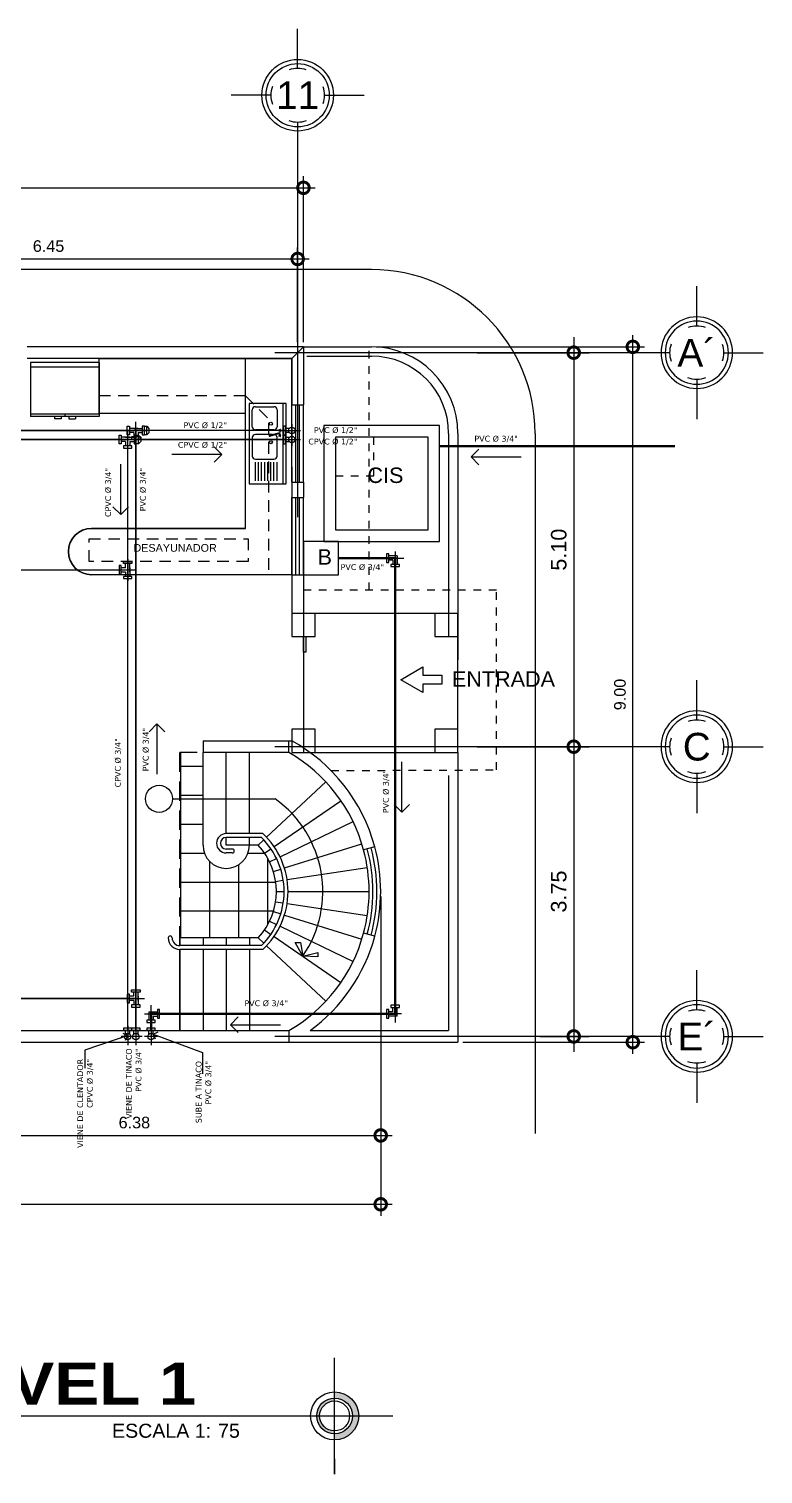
# Model space of a CAD drawing. Header units: inches. Extents: x -370 to 18, y -197 to 199.
# Drawn here: x -302.09 to -292.58, y -60.23 to -41.52 of the extents above; entities that cross this region are included whole.
import ezdxf
from ezdxf.enums import TextEntityAlignment as Align

# ---------------------------------------------------------------- set-up
doc = ezdxf.new("R2010")
doc.units = ezdxf.units.IN
doc.header["$MEASUREMENT"] = 0
doc.header["$PDMODE"] = 34
doc.header["$PDSIZE"] = 0.2
for name, pattern in [('CENTER2', [28.575, 19.05, -3.175, 3.175, -3.175]), ('DASHED', [0.75, 0.5, -0.25]), ('DASHED2', [0.375, 0.25, -0.125]), ('RAYITAS', [0.375, 0.25, -0.125])]:
    doc.linetypes.add(name, pattern=pattern)
for name, color, linetype in [('artefactos', 1, 'Continuous'), ('aux2', 194, 'Continuous'), ('MUEBLES', 7, 'Continuous'), ('PVC_PL', 2, 'Continuous'), ('Simbologia', 7, 'Continuous')]:
    doc.layers.add(name, color=color, linetype=linetype)
doc.styles.add('1', font='arial.ttf')
doc.styles.add('2', font='')
doc.styles.get("Standard").update_dxf_attribs({"font": 'arial.ttf'})
doc.styles.add('VERDANA2', font='verdana.ttf')
doc.styles.get('2').set_extended_font_data('Arial Black')
doc.dimstyles.new('E100', dxfattribs={"dimtxt": 0.15, "dimasz": 0.15, "dimexe": 0.15, "dimexo": 0.0625, "dimgap": 0.09, "dimtad": 1, "dimzin": 0, "dimdsep": 46, "dimtxsty": 'Standard', "dimblk": 'DOTSMALL', "dimcen": 0.09, "dimdle": 0.15, "dimclrd": 1, "dimclre": 1, "dimclrt": 2, "dimazin": 0, "dimtfac": 1, "dimtofl": 0, "dimtmove": 1, "dimatfit": 1, "dimldrblk": 'OPEN90', "dimfxl": 1, "dimtolj": 1, "dimtzin": 0, "dimarcsym": 0})

# ---------------------------------------------------------------- blocks, each defined once
blk = doc.blocks.new('lp')
at = {"layer": 'artefactos', "color": 1}
for p, q in [((687.89, 606.665), (687.89, 605.365)), ((688.49, 606.665), (687.89, 606.665)), ((687.94, 606.665), (687.94, 605.365)), ((688.49, 605.365), (688.49, 606.665)), ((688.04, 606.215), (688.04, 605.915)), ((688.39, 606.265), (688.09, 606.265)), ((688.44, 605.915), (688.44, 606.215)), ((688.159, 605.892), (687.994, 605.844)), ((688.163, 605.876), (687.996, 605.835)), ((688.116, 605.865), (688.19, 605.865)), ((688.19, 605.865), (688.39, 605.865)), ((688.04, 605.465), (688.04, 605.74)), ((688.09, 605.79), (688.19, 605.79)), ((688.19, 605.79), (688.39, 605.79)), ((688.44, 605.74), (688.44, 605.465)), ((688.39, 605.415), (688.09, 605.415)), ((687.89, 605.365), (688.49, 605.365))]:
    blk.add_line(p, q, dxfattribs=at)
for centre, radius, start, end in [((688.09, 606.215), 0.05, 90, 180), ((688.39, 606.215), 0.05, 0, 90), ((687.995, 605.84), 0.00485, 105, 285), ((688.09, 605.915), 0.05, 180, 250.9242), ((688.161, 605.884), 0.00791, 282.4753, 107.5247), ((688.39, 605.915), 0.05, 270, 0), ((688.09, 605.74), 0.05, 90, 180), ((688.39, 605.74), 0.05, 0, 90), ((688.09, 605.465), 0.05, 180, 270), ((688.39, 605.465), 0.05, 270, 0)]:
    blk.add_arc(centre, radius, start, end, dxfattribs=at)
at = {"layer": 'aux2', "color": 1}
for p, q in [((688.04, 606.615), (688.04, 606.315)), ((688.04, 606.615), (688.04, 606.315)), ((688.04, 606.615), (688.04, 606.315)), ((688.04, 606.615), (688.04, 606.315)), ((688.09, 606.615), (688.09, 606.315)), ((688.14, 606.615), (688.14, 606.315)), ((688.19, 606.615), (688.19, 606.315)), ((688.24, 606.615), (688.24, 606.315)), ((688.29, 606.615), (688.29, 606.315)), ((688.34, 606.615), (688.34, 606.315)), ((688.39, 606.615), (688.39, 606.315)), ((687.988, 605.879), (687.98, 605.873)), ((687.991, 605.874), (687.983, 605.869)), ((687.984, 605.892), (687.989, 605.885)), ((687.988, 605.895), (687.993, 605.888)), ((687.997, 605.873), (688.002, 605.866)), ((688.007, 605.892), (687.999, 605.887)), ((688.001, 605.876), (688.006, 605.869)), ((688.01, 605.887), (688.002, 605.882)), ((687.988, 605.801), (687.98, 605.806)), ((687.991, 605.805), (687.983, 605.81)), ((687.984, 605.787), (687.989, 605.794)), ((687.988, 605.784), (687.993, 605.792)), ((687.997, 605.806), (688.002, 605.813)), ((688.007, 605.787), (687.999, 605.793)), ((688.001, 605.803), (688.006, 605.81)), ((688.01, 605.792), (688.002, 605.797))]:
    blk.add_line(p, q, dxfattribs=at)
for centre, radius in [((687.995, 605.88), 0.00381), ((688.14, 605.99), 0.025), ((687.995, 605.799), 0.00381), ((688.14, 605.69), 0.025)]:
    blk.add_circle(centre, radius, dxfattribs=at)
for centre, radius, start, end in [((687.982, 605.871), 0.00259, 125, 305), ((687.986, 605.894), 0.00259, 35, 215), ((687.984, 605.882), 0.0051, 312.2939, 27.7061), ((687.993, 605.87), 0.0051, 42.2939, 117.7061), ((687.997, 605.891), 0.0051, 222.2939, 297.7061), ((688.006, 605.879), 0.0051, 132.2939, 207.7061), ((688.004, 605.867), 0.00259, 215, 35), ((688.008, 605.89), 0.00259, 305, 125), ((687.982, 605.808), 0.00259, 55, 235), ((687.986, 605.786), 0.00259, 145, 325), ((687.984, 605.797), 0.0051, 332.2939, 47.7061), ((687.993, 605.809), 0.0051, 242.2939, 317.7061), ((687.997, 605.788), 0.0051, 62.2939, 137.7061), ((688.006, 605.801), 0.0051, 152.2939, 227.7061), ((688.004, 605.812), 0.00259, 325, 145), ((688.008, 605.79), 0.00259, 235, 55)]:
    blk.add_arc(centre, radius, start, end, dxfattribs=at)
blk = doc.blocks.new('A$C78C0248E')
at = {"layer": 'artefactos', "color": 2}
for p, q in [((0.244, 0.263), (-0.325, 0.263)), ((-0.325, 0.263), (-0.325, -0.186)), ((0.244, 0.263), (0.244, -0.186)), ((0.244, 0.223), (-0.325, 0.223)), ((0.244, -0.166), (-0.325, -0.166)), ((0.244, -0.186), (-0.325, -0.186)), ((-0.127, -0.186), (-0.127, -0.206)), ((-0.071, -0.206), (-0.127, -0.206)), ((-0.071, -0.186), (-0.071, -0.206)), ((-0.04, -0.166), (-0.04, -0.186)), ((-0.009, -0.186), (-0.009, -0.206)), ((-0.009, -0.206), (0.047, -0.206)), ((0.047, -0.186), (0.047, -0.206))]:
    blk.add_line(p, q, dxfattribs=at)
blk = doc.blocks.new('EJE NORTE NUEVO')
at = {"color": 8}
for p, q in [((0, 3.252), (0, 3.764)), ((-0.347, 2.905), (-0.859, 2.905)), ((0.347, 2.905), (0.859, 2.905))]:
    blk.add_line(p, q, dxfattribs=at)
at = {"color": 2, "linetype": 'CENTER2'}
blk.add_line((0, 2.558), (0, -2.558), dxfattribs=at)
at = {"color": 8}
blk.add_circle((0, 2.905), 0.463, dxfattribs=at)
at = {"color": 4}
blk.add_circle((0, 2.905), 0.409, dxfattribs=at)
at = {"color": 8}
for start, end in [(71.4161, 108.5839), (160.6993, 199.2784), (341.7694, 18.2529), (251.0526, 288.9474)]:
    blk.add_arc((0, 2.905), 0.347, start, end, dxfattribs=at)
at = {"color": 4}
blk.add_attdef('A', text='', height=0.358, dxfattribs=at).set_placement((0, 2.905), align=Align.MIDDLE_CENTER)
blk = doc.blocks.new('_DotSmall')
at = {"color": 0, "linetype": 'ByBlock', "const_width": 0.5}
blk.add_lwpolyline([(-0.0625, 0, 1), (0.0625, 0, 1)], format="xyb", close=True, dxfattribs=at)
blk = doc.blocks.new('*D471')
at = {"color": 1, "lineweight": -2, "transparency": 16777216}
for p, q in [((10.325, 10.138), (17.075, 10.138)), ((10.475, 9.062), (10.475, 10.288)), ((16.925, 9.062), (16.925, 10.288))]:
    blk.add_line(p, q, dxfattribs=at)
at = {"layer": 'DEFPOINTS', "color": 0, "transparency": 16777216}
for p in [(16.925, 10.138), (10.475, 9), (16.925, 9)]:
    blk.add_point(p, dxfattribs=at)
at = {"color": 1, "lineweight": -2, "transparency": 16777216, "xscale": 0.3, "yscale": 0.3, "zscale": 0.3, "rotation": 180}
blk.add_blockref('_DotSmall', (10.475, 10.138), dxfattribs=at)
at = {"color": 1, "lineweight": -2, "transparency": 16777216, "xscale": 0.3, "yscale": 0.3, "zscale": 0.3}
blk.add_blockref('_DotSmall', (16.925, 10.138), dxfattribs=at)
at = {"color": 2, "transparency": 16777216, "insert": (13.7, 10.304), "char_height": 0.15, "attachment_point": 5}
blk.add_mtext('\\A1;6.45', dxfattribs=at)
blk = doc.blocks.new('_Open90')
at = {"color": 0, "linetype": 'ByBlock', "lineweight": -2}
for p, q in [((0, 0), (-1, 0)), ((-0.5, 0.5), (0, 0)), ((0, 0), (-0.5, -0.5))]:
    blk.add_line(p, q, dxfattribs=at)
blk = doc.blocks.new('*D472')
at = {"color": 1, "lineweight": -2, "transparency": 16777216}
for p, q in [((-0.15, 11.059), (17.15, 11.059)), ((0, 9.062), (0, 11.209)), ((17, 9.062), (17, 11.209))]:
    blk.add_line(p, q, dxfattribs=at)
at = {"layer": 'DEFPOINTS', "color": 0, "transparency": 16777216}
for p in [(17, 11.059), (0, 9), (17, 9)]:
    blk.add_point(p, dxfattribs=at)
at = {"color": 1, "lineweight": -2, "transparency": 16777216, "xscale": 0.3, "yscale": 0.3, "zscale": 0.3, "rotation": 180}
blk.add_blockref('_DotSmall', (0, 11.059), dxfattribs=at)
at = {"color": 1, "lineweight": -2, "transparency": 16777216, "xscale": 0.3, "yscale": 0.3, "zscale": 0.3}
blk.add_blockref('_DotSmall', (17, 11.059), dxfattribs=at)
at = {"color": 2, "transparency": 16777216, "insert": (8.5, 11.226), "char_height": 0.15, "attachment_point": 5}
blk.add_mtext('\\A1;17.00', dxfattribs=at)
blk = doc.blocks.new('*D475')
at = {"color": 1, "lineweight": -2, "transparency": 16777216}
for p, q in [((18, 1.887), (18, -2.248)), ((0, -0.062), (0, -2.248)), ((-0.15, -2.098), (18.15, -2.098))]:
    blk.add_line(p, q, dxfattribs=at)
at = {"layer": 'DEFPOINTS', "color": 0, "transparency": 16777216}
for p in [(18, 1.95), (0, 0), (18, -2.098)]:
    blk.add_point(p, dxfattribs=at)
at = {"color": 1, "lineweight": -2, "transparency": 16777216, "xscale": 0.3, "yscale": 0.3, "zscale": 0.3, "rotation": 180}
blk.add_blockref('_DotSmall', (0, -2.098), dxfattribs=at)
at = {"color": 1, "lineweight": -2, "transparency": 16777216, "xscale": 0.3, "yscale": 0.3, "zscale": 0.3}
blk.add_blockref('_DotSmall', (18, -2.098), dxfattribs=at)
at = {"color": 2, "transparency": 16777216, "insert": (9, -1.931), "char_height": 0.15, "attachment_point": 5}
blk.add_mtext('\\A1;18.00', dxfattribs=at)
blk = doc.blocks.new('*D476')
at = {"color": 1, "lineweight": -2, "transparency": 16777216}
for p, q in [((11.622, -0.062), (11.622, -1.357)), ((18, -0.062), (18, -1.357)), ((11.472, -1.207), (18.15, -1.207))]:
    blk.add_line(p, q, dxfattribs=at)
at = {"layer": 'DEFPOINTS', "color": 0, "transparency": 16777216}
for p in [(11.622, 0), (18, 0), (18, -1.207)]:
    blk.add_point(p, dxfattribs=at)
at = {"color": 1, "lineweight": -2, "transparency": 16777216, "xscale": 0.3, "yscale": 0.3, "zscale": 0.3, "rotation": 180}
blk.add_blockref('_DotSmall', (11.622, -1.207), dxfattribs=at)
at = {"color": 1, "lineweight": -2, "transparency": 16777216, "xscale": 0.3, "yscale": 0.3, "zscale": 0.3}
blk.add_blockref('_DotSmall', (18, -1.207), dxfattribs=at)
at = {"color": 2, "transparency": 16777216, "insert": (14.811, -1.041), "char_height": 0.15, "attachment_point": 5}
blk.add_mtext('\\A1;6.38', dxfattribs=at)
blk = doc.blocks.new('*D140')
at = {"color": 1, "lineweight": -2, "transparency": 16777216}
for p, q in [((-221.514, 114.409), (-221.514, 108.909)), ((-222.764, 114.209), (-221.314, 114.209)), ((-222.764, 109.109), (-221.314, 109.109))]:
    blk.add_line(p, q, dxfattribs=at)
at = {"layer": 'DEFPOINTS', "color": 0, "transparency": 16777216}
for p in [(-222.827, 114.209), (-222.827, 109.109), (-221.514, 109.109)]:
    blk.add_point(p, dxfattribs=at)
at = {"color": 1, "lineweight": -2, "transparency": 16777216, "xscale": 0.3, "yscale": 0.3, "zscale": 0.3}
for p, rotation in [((-221.514, 114.209), 90), ((-221.514, 109.109), 270)]:
    blk.add_blockref('_DotSmall', p, dxfattribs=dict(at, rotation=rotation))
at = {"color": 2, "transparency": 16777216, "insert": (-221.707, 111.659), "char_height": 0.2, "attachment_point": 5, "rotation": 90}
blk.add_mtext('\\A1;5.10', dxfattribs=at)
blk = doc.blocks.new('*D141')
at = {"color": 1, "lineweight": -2, "transparency": 16777216}
for p, q in [((-221.514, 109.309), (-221.514, 105.159)), ((-222.764, 109.109), (-221.314, 109.109)), ((-221.951, 105.359), (-221.314, 105.359))]:
    blk.add_line(p, q, dxfattribs=at)
at = {"layer": 'DEFPOINTS', "color": 0, "transparency": 16777216}
for p in [(-222.827, 109.109), (-222.013, 105.359), (-221.514, 105.359)]:
    blk.add_point(p, dxfattribs=at)
at = {"color": 1, "lineweight": -2, "transparency": 16777216, "xscale": 0.3, "yscale": 0.3, "zscale": 0.3}
for p, rotation in [((-221.514, 109.109), 90), ((-221.514, 105.359), 270)]:
    blk.add_blockref('_DotSmall', p, dxfattribs=dict(at, rotation=rotation))
at = {"color": 2, "transparency": 16777216, "insert": (-221.707, 107.234), "char_height": 0.2, "attachment_point": 5, "rotation": 90}
blk.add_mtext('\\A1;3.75', dxfattribs=at)
blk = doc.blocks.new('*D477')
at = {"color": 1, "lineweight": -2, "transparency": 16777216}
for p, q in [((17.942, 9), (21.414, 9)), ((21.264, -0.15), (21.264, 9.15)), ((19.062, 0), (21.414, 0))]:
    blk.add_line(p, q, dxfattribs=at)
at = {"layer": 'DEFPOINTS', "color": 0, "transparency": 16777216}
for p in [(17.88, 9), (21.264, 9), (19, 0)]:
    blk.add_point(p, dxfattribs=at)
at = {"color": 1, "lineweight": -2, "transparency": 16777216, "xscale": 0.3, "yscale": 0.3, "zscale": 0.3}
for p, rotation in [((21.264, 9), 90), ((21.264, 0), 270)]:
    blk.add_blockref('_DotSmall', p, dxfattribs=dict(at, rotation=rotation))
at = {"color": 2, "transparency": 16777216, "insert": (21.098, 4.5), "char_height": 0.15, "attachment_point": 5, "rotation": 90}
blk.add_mtext('\\A1;9.00', dxfattribs=at)
blk = doc.blocks.new('120I020D')
at = {"layer": 'PVC_PL', "color": 1, "linetype": 'Continuous'}
for p, q in [((-0.05, 0), (0.04, 0)), ((0, 0.03), (0, -0.03))]:
    blk.add_line(p, q, dxfattribs=at)
at = {"layer": 'PVC_PL', "linetype": 'Continuous'}
for p, q in [((-0.0112, 0.01), (-0.03, 0.01)), ((-0.0112, -0.01), (-0.03, -0.01))]:
    blk.add_line(p, q, dxfattribs=at)
at = {"layer": 'PVC_PL', "linetype": 'Continuous', "flags": 128}
blk.add_lwpolyline([(-0.04, -0.02), (-0.03, -0.02), (-0.03, 0.02), (-0.04, 0.02)], close=True, dxfattribs=at)
at = {"layer": 'PVC_PL', "linetype": 'Continuous'}
blk.add_circle((0, 0), 0.015, dxfattribs=at)
blk = doc.blocks.new('120I021D')
at = {"layer": 'PVC_PL', "color": 1, "linetype": 'Continuous'}
for p, q in [((-0.05, 0), (0.04, 0)), ((0, 0.03), (0, -0.05))]:
    blk.add_line(p, q, dxfattribs=at)
at = {"layer": 'PVC_PL', "linetype": 'Continuous'}
for p, q in [((0.01, 0.01), (-0.03, 0.01)), ((0.01, 0.01), (0.01, -0.03)), ((-0.01, -0.01), (-0.03, -0.01)), ((-0.01, -0.01), (-0.01, -0.03))]:
    blk.add_line(p, q, dxfattribs=at)
at = {"layer": 'PVC_PL', "linetype": 'Continuous', "flags": 128}
for points in [[(-0.04, -0.02), (-0.03, -0.02), (-0.03, 0.02), (-0.04, 0.02)], [(0.02, -0.04), (0.02, -0.03), (-0.02, -0.03), (-0.02, -0.04)]]:
    blk.add_lwpolyline(points, close=True, dxfattribs=at)
blk = doc.blocks.new('120I022D')
at = {"layer": 'PVC_PL', "color": 1, "linetype": 'Continuous'}
for p, q in [((-0.05, 0), (0.04, 0)), ((0, 0.05), (0, -0.05))]:
    blk.add_line(p, q, dxfattribs=at)
at = {"layer": 'PVC_PL', "linetype": 'Continuous'}
for p, q in [((-0.01, 0.01), (-0.03, 0.01)), ((-0.01, 0.01), (-0.01, 0.03)), ((0.01, -0.01), (0.01, 0.03)), ((0.01, 0.01), (0.01, -0.03)), ((-0.01, -0.01), (-0.03, -0.01)), ((-0.01, -0.01), (-0.01, -0.03))]:
    blk.add_line(p, q, dxfattribs=at)
at = {"layer": 'PVC_PL', "linetype": 'Continuous', "flags": 128}
for points in [[(-0.04, -0.02), (-0.03, -0.02), (-0.03, 0.02), (-0.04, 0.02)], [(0.02, 0.04), (0.02, 0.03), (-0.02, 0.03), (-0.02, 0.04)], [(0.02, -0.04), (0.02, -0.03), (-0.02, -0.03), (-0.02, -0.04)]]:
    blk.add_lwpolyline(points, close=True, dxfattribs=at)
blk = doc.blocks.new('REDUCIDOR')
at = {"color": 1}
blk.add_line((2494.423, 1841.028), (2494.206, 1841.028), dxfattribs=at)
at = {"color": 2}
blk.add_line((2494.316, 1840.928), (2494.316, 1841.128), dxfattribs=at)
blk.add_lwpolyline([(2494.26, 1841.128), (2494.316, 1841.128), (2494.366, 1841.078), (2494.366, 1840.978), (2494.316, 1840.928), (2494.26, 1840.928), (2494.26, 1841.128)], dxfattribs=at)
blk = doc.blocks.new('*U689')
h = blk.add_hatch(color=1)
h.paths.add_polyline_path([(20.361, 0), (20.402, 0, 0.414214), (20.616, -0.214), (20.616, -0.255, -0.414214)])
h.paths.add_polyline_path([(20.616, 0.255), (20.616, 0.214, 0.414214), (20.402, 0), (20.361, 0, -0.414214)])
h = blk.add_hatch(color=1)
h.paths.add_polyline_path([(20.616, 0.255), (20.616, 0.343, -0.414214), (20.959, 0), (20.87, 0, 0.414214)])
h.paths.add_polyline_path([(20.87, 0), (20.959, 0, -0.414214), (20.616, -0.343), (20.616, -0.255, 0.414214)])
at = {"color": 13}
for p, q in [((20.616, -0.83), (20.616, 0.83)), ((0, 0), (21.445, 0))]:
    blk.add_line(p, q, dxfattribs=at)
at = {"color": 5}
for p, q in [((20.616, 0.611), (20.616, 0.83)), ((0, 0), (0.218, 0)), ((21.227, 0), (21.445, 0)), ((20.616, -0.611), (20.616, -0.83))]:
    blk.add_line(p, q, dxfattribs=at)
at = {"color": 13}
for radius in [0.343, 0.255, 0.214]:
    blk.add_circle((20.616, 0), radius, dxfattribs=at)
at = {"color": 2, "linetype": 'Continuous', "style": '1'}
blk.add_text('ESCALA 1:', height=0.2, dxfattribs=at).set_placement((17.44, -0.311))
at = {"color": 1, "linetype": 'Continuous', "style": '2'}
blk.add_attdef('TITULO', (0.308, 0.162), '', height=0.6, dxfattribs=at)
at = {"color": 2, "linetype": 'Continuous', "style": '1'}
blk.add_attdef('DESCRIPCION', (0.308, -0.373), '', height=0.2, dxfattribs=at)
at = {"color": 2, "style": '1'}
blk.add_attdef('ESCALA', (18.953, -0.311), '', height=0.2, dxfattribs=at)
blk = doc.blocks.new('A$C4C712806')
at = {"transparency": 33554610}
h = blk.add_hatch(dxfattribs=at)
h.set_pattern_fill('NET', color=8, scale=3)
h.set_pattern_definition([(0, (303.63194, -49.56618), (0, 0.375), []), (90, (303.63194, -49.56618), (-0.375, 2e-17), [])])
h.paths.add_polyline_path([(15.4, 1.35), (16.413, 1.35, 0.394835), (16.413, 2.55), (16.3, 2.55, -1), (15.7, 2.55), (15.7, 3.75), (15.4, 3.75)])
at = {"color": 8}
for p, q in [((17.88, 10), (-1.877, 10)), ((17, 9), (13.422, 9)), ((16.85, 8.85), (17, 9)), ((17, 9), (17.88, 9)), ((17, 9), (17, 8.25)), ((16.85, 8.85), (13.422, 8.85)), ((16.25, 6.65), (16.25, 8.85)), ((16.85, 8.85), (16.85, 8.25)), ((17.043, 8.88), (17.88, 8.88)), ((16.85, 8.25), (17, 8.25)), ((18.88, 7.88), (18.88, 5.25)), ((19, 7.88), (19, 4.95)), ((20, 7.88), (20, -1.183)), ((16.85, 7.25), (16.85, 7.05)), ((16.85, 7.25), (17, 7.25)), ((17, 7.25), (17, 7.05)), ((16.85, 7.05), (17, 7.05)), ((16.85, 6.05), (16.85, 5.55)), ((16.85, 6.05), (17, 6.05)), ((17, 6.05), (17, 5.55)), ((15.7, 3.9), (16.85, 3.9)), ((15.7, 3.9), (15.7, 3.75)), ((16.811, 3.75), (15.7, 3.75)), ((15.7, 2.55), (15.7, 3.75)), ((16, 2.7), (16, 3.75)), ((16.3, 2.7), (16.3, 3.75)), ((16.811, 3.75), (16.811, 3.9)), ((19, 3.75), (19, 0)), ((16.523, 2.652), (17.289, 3.37)), ((18.88, 3.45), (18.88, 0.15)), ((16.619, 2.532), (17.485, 3.126)), ((16.697, 2.398), (17.642, 2.856)), ((16.475, 2.7), (16, 2.7)), ((16.455, 2.65), (16, 2.65)), ((16, 2.55), (16, 2.65)), ((16.3, 2.55), (16.3, 2.65)), ((16.413, 2.55), (16, 2.55)), ((16.079, 2.5), (16, 2.5)), ((16.079, 2.45), (16, 2.45)), ((16.413, 2.55), (16.486, 2.618)), ((16.496, 2.447), (16.578, 2.504)), ((16.754, 2.255), (17.757, 2.566)), ((17.923, 2.529), (17.779, 2.49)), ((16.562, 2.333), (16.652, 2.377)), ((16.788, 2.104), (17.827, 2.261)), ((16.611, 2.21), (16.706, 2.24)), ((16.64, 2.082), (16.739, 2.097)), ((16.65, 1.95), (16.75, 1.95)), ((16.8, 1.95), (17.85, 1.95)), ((16.611, 1.69), (16.706, 1.66)), ((16.64, 1.818), (16.739, 1.803)), ((16.788, 1.796), (17.827, 1.639)), ((16.562, 1.567), (16.652, 1.523)), ((16.697, 1.502), (17.642, 1.044)), ((16.754, 1.645), (17.757, 1.334)), ((15.3, 1.35), (15.3, 1.35)), ((16.413, 1.35), (15.4, 1.35)), ((15.4, 1.35), (15.4, 1.25)), ((15.7, 1.35), (15.7, 1.25)), ((16, 1.35), (16, 1.25)), ((16.3, 1.35), (16.3, 1.25)), ((16.413, 1.35), (16.486, 1.282)), ((16.496, 1.453), (16.578, 1.396)), ((16.619, 1.368), (17.485, 0.774)), ((17.923, 1.371), (17.779, 1.41)), ((16.455, 1.25), (15.4, 1.25)), ((16.475, 1.2), (15.4, 1.2)), ((15.4, 1.2), (15.4, 0.15)), ((15.4, 0.15), (15.4, 1.2)), ((15.7, 1.2), (15.7, 0.15)), ((16, 1.2), (16, 0.15)), ((16.3, 1.2), (16.3, 0.15)), ((16.523, 1.248), (17.289, 0.53)), ((0, 0), (19, 0)), ((11.697, 0.15), (16.811, 0.15)), ((16.811, 0.15), (16.811, 0)), ((17.085, 0.15), (18.88, 0.15))]:
    blk.add_line(p, q, dxfattribs=at)
at = {"color": 8, "linetype": 'RAYITAS', "ltscale": 0.3}
blk.add_line((17.85, 5.85), (17.85, 8.994), dxfattribs=at)
at = {"color": 8, "linetype": 'DASHED', "ltscale": 0.3}
for p, q in [((16.25, 8.366), (14.357, 8.366)), ((16.25, 8.366), (16.55, 8.066)), ((16.55, 6.116), (16.55, 8.066))]:
    blk.add_line(p, q, dxfattribs=at)
at = {"color": 1}
for p, q in [((16.85, 7.25), (16.85, 8.25)), ((17, 7.25), (17, 8.25)), ((16.85, 6.05), (16.85, 7.05)), ((17, 6.05), (17, 7.05))]:
    blk.add_line(p, q, dxfattribs=at)
at = {"color": 2}
for p, q in [((16.9, 7.25), (16.9, 8.25)), ((16.95, 7.25), (16.95, 8.25)), ((16.9, 6.05), (16.9, 7.05)), ((16.95, 6.05), (16.95, 7.05))]:
    blk.add_line(p, q, dxfattribs=at)
at = {"color": 8, "linetype": 'DASHED', "ltscale": 0.5}
for p in [(15.4, 1.25), (16, 3.75)]:
    blk.add_line(p, (15.4, 3.75), dxfattribs=at)
at = {"color": 8}
blk.add_lwpolyline([(16.85, 6.05), (14.257, 6.05, -1), (14.257, 6.65), (16.25, 6.65), (16.25, 8.137), (14.357, 8.137), (14.357, 8.85), (16.846, 8.85), (16.85, 6.05)], format="xyb", dxfattribs=at)
at = {"color": 8, "linetype": 'RAYITAS', "ltscale": 0.3}
blk.add_lwpolyline([(17.358, 3.516), (17.358, 3.516), (19.5, 3.525), (19.5, 5.85), (17, 5.85), (17, 5.85)], dxfattribs=at)
at = {"color": 8}
for points in [[(19, 5.55), (17, 5.55), (17, 3.75), (19, 3.75)], [(17, 5.25), (17.031, 5.25), (17.031, 5.05), (17, 5.05)]]:
    blk.add_lwpolyline(points, close=True, dxfattribs=at)
for points in [[(15.306, 3.15), (16.635, 3.15)], [(16.99, 1.113), (16.894, 1.29), (16.962, 1.29), (16.99, 1.113), (17.188, 1.163), (17.188, 1.107), (16.99, 1.113)]]:
    blk.add_lwpolyline(points, dxfattribs=at)
blk.add_circle((15.131, 3.15), 0.175, dxfattribs=at)
for centre, radius, start, end in [((17.88, 7.88), 2.12, 0, 90), ((17.88, 7.88), 1.12, 0, 90), ((17.88, 7.88), 1, 0, 90), ((15.772, 1.95), 2.078, 15.0705, 60.0096), ((15.772, 1.95), 2.228, 15.0705, 61.0594), ((15.772, 1.95), 1.478, 325.5266, 54.2687), ((16, 2.575), 0.125, 90, 270), ((16, 2.575), 0.075, 90, 270), ((15.772, 1.95), 0.978, 314.3113, 45.6887), ((15.772, 1.95), 1.028, 313.165, 46.835), ((16, 2.55), 0.3, 180, 0), ((16.079, 2.475), 0.025, 270, 90), ((15.772, 1.95), 0.878, 316.9083, 43.0917), ((15.275, 1.35), 0.025, 0, 180), ((15.4, 1.35), 0.15, 180, 270), ((15.4, 1.35), 0.1, 180, 270), ((15.772, 1.95), 2.078, 299.9904, 344.9295), ((15.772, 1.95), 2.228, 306.118, 344.9295)]:
    blk.add_arc(centre, radius, start, end, dxfattribs=at)
at = {"color": 1}
for radius in [2.078, 2.228]:
    blk.add_arc((15.772, 1.95), radius, 344.9295, 15.0705, dxfattribs=at)
at = {"color": 2}
for radius in [2.128, 2.178]:
    blk.add_arc((15.772, 1.95), radius, 344.9295, 15.0705, dxfattribs=at)
at = {"layer": 'MUEBLES', "color": 8}
for p, q in [((16.25, 6.65), (14.257, 6.65)), ((16.85, 6.05), (14.257, 6.05))]:
    blk.add_line(p, q, dxfattribs=at)
at = {"layer": 'MUEBLES', "color": 8, "linetype": 'DASHED', "ltscale": 0.3}
blk.add_lwpolyline([(16.285, 6.517), (16.285, 6.22), (14.224, 6.22), (14.224, 6.517)], close=True, dxfattribs=at)
at = {"layer": 'MUEBLES', "color": 8}
for points in [[(16.85, 5.25), (17.15, 5.25), (17.15, 5.55), (16.85, 5.55)], [(18.7, 5.25), (19, 5.25), (19, 5.55), (18.7, 5.55)], [(16.85, 3.75), (17.15, 3.75), (17.15, 4.05), (16.85, 4.05)], [(18.7, 3.75), (19, 3.75), (19, 4.05), (18.7, 4.05)]]:
    blk.add_lwpolyline(points, close=True, dxfattribs=at)
blk.add_lwpolyline([(18.544, 4.749), (18.792, 4.749), (18.792, 4.635), (18.544, 4.635), (18.544, 4.527), (18.259, 4.692), (18.544, 4.857), (18.544, 4.749)], dxfattribs=at)
blk.add_arc((14.257, 6.35), 0.3, 90, 270, dxfattribs=at)
blk.add_blockref('EJE NORTE NUEVO', (16.925, 9.352)).add_auto_attribs({'A': '11'})
ref = blk.add_blockref('EJE NORTE NUEVO', (19.187, 8.925), dxfattribs=dict(xscale=-1, rotation=270))
ref.add_attrib('A', 'A´', dxfattribs={"color": 4, "height": 0.3581}).set_placement((22.092, 8.925), align=Align.MIDDLE_CENTER)
ref = blk.add_blockref('EJE NORTE NUEVO', (19.187, 3.825), dxfattribs=dict(xscale=-1, rotation=270))
ref.add_attrib('A', 'C', dxfattribs={"color": 4, "height": 0.358}).set_placement((22.092, 3.825), align=Align.MIDDLE_CENTER)
ref = blk.add_blockref('EJE NORTE NUEVO', (19.187, 0.075), dxfattribs=dict(xscale=-1, rotation=270))
ref.add_attrib('A', 'E´', dxfattribs={"color": 4, "height": 0.3581}).set_placement((22.092, 0.075), align=Align.MIDDLE_CENTER)
at = {"layer": 'MUEBLES', "color": 8, "xscale": 1.56056294117736, "yscale": 1.56056294117736, "zscale": 1.56056294117736}
blk.add_blockref('A$C78C0248E', (13.975, 8.389), dxfattribs=at)
at = {"layer": 'MUEBLES', "color": 8, "xscale": 0.8000000000000114, "yscale": 0.8000000000000114, "zscale": 0.8000000000000114, "rotation": 180}
blk.add_blockref('lp', (567.09, 492.558), dxfattribs=at)
at = {"color": 8, "insert": (18.922, 4.802), "char_height": 0.2, "attachment_point": 1}
blk.add_mtext('ENTRADA', dxfattribs=at)
at = {"layer": 'MUEBLES', "color": 8, "insert": (15.878, 6.347), "char_height": 0.1, "attachment_point": 9}
blk.add_mtext('DESAYUNADOR', dxfattribs=at)
at = {"color": 8}
for base, p1, p2, picture, middle in [((17, 11.059), (0, 9), (17, 9), '*D472', (8.5, 11.226)), ((16.925, 10.138), (10.475, 9), (16.925, 9), '*D471', (13.7, 10.304)), ((18, -2.098), (0, 0), (18, 1.95), '*D475', (9, -1.931)), ((18, -1.207), (11.622, 0), (18, 0), '*D476', (14.811, -1.041))]:
    dim = blk.add_linear_dim(base=base, p1=p1, p2=p2, dimstyle='E100', dxfattribs=at)
    dim.commit()
    dim.dimension.update_dxf_attribs({"geometry": picture, "text_midpoint": middle})
dim = blk.add_linear_dim(base=(21.264, 9), p1=(19, 0), p2=(17.88, 9), angle=90, dimstyle='E100')
dim.commit()
dim.dimension.update_dxf_attribs({"geometry": '*D477', "text_midpoint": (21.098, 4.5)})
for base, p1, p2, picture, middle in [((20.499, 3.825), (19.187, 8.925), (19.187, 3.825), '*D140', (20.307, 6.375)), ((20.499, 0.075), (19.187, 3.825), (20, 0.075), '*D141', (20.307, 1.95))]:
    dim = blk.add_linear_dim(base=base, p1=p1, p2=p2, angle=90, dimstyle='E100')
    dim.commit()
    dim.dimension.update_dxf_attribs({"geometry": picture, "text_midpoint": middle, "insert": (242.013, -105.284)})

msp = doc.modelspace()

# ---------------------------------------------------------------- linework, layer by layer
at = {"color": 170}
for points, const_width in [([(-300.70054, -54.4893), (-300.70054, -46.72187), (-305.79753, -46.72187), (-305.79753, -47.96668), (-305.79753, -54.07313), (-300.70054, -54.07313)], 0.02), ([(-293.72179, -46.9251), (-296.76784, -46.9251)], 0.03), ([(-298.07916, -48.37303), (-297.34408, -48.37303), (-297.34408, -54.27281), (-300.50444, -54.27281), (-300.50444, -54.4893)], 0.03)]:
    msp.add_lwpolyline(points, dxfattribs=dict(at, const_width=const_width))
msp.add_lwpolyline([(-298.75313, -46.72187), (-300.70054, -46.72187)], dxfattribs=at)
at = {"color": 1}
for points in [[(-298.26784, -48.15676), (-296.76784, -48.15676), (-296.76784, -46.65676), (-298.26784, -46.65676)], [(-298.11784, -48.00676), (-296.91784, -48.00676), (-296.91784, -46.80676), (-298.11784, -46.80676)]]:
    msp.add_lwpolyline(points, close=True, dxfattribs=at)
at = {"color": 240, "linetype": 'DASHED2', "ltscale": 0.5, "true_color": 0xed1f24, "const_width": 0.02}
for points in [[(-300.80643, -54.4893), (-300.80643, -46.83767), (-305.65042, -46.83767), (-305.65042, -48.5267), (-300.80643, -48.5267)], [(-300.82031, -46.83767), (-298.75313, -46.83767)]]:
    msp.add_lwpolyline(points, dxfattribs=at)
at = {"color": 8, "linetype": 'DASHED2', "ltscale": 0.3}
msp.add_lwpolyline([(-298.11784, -47.30676), (-297.61784, -47.30676), (-297.61784, -46.80676), (-298.11784, -46.80676)], close=True, dxfattribs=at)
at = {"color": 2}
msp.add_lwpolyline([(-298.07916, -48.15676), (-298.5309, -48.15676), (-298.5309, -48.5893), (-298.07916, -48.5893)], close=True, dxfattribs=at)

# ---------------------------------------------------------------- block references
msp.add_blockref('A$C4C712806', (-315.5309, -54.6393))
at = {"color": 6, "xscale": 0.5548159287271411, "yscale": 0.5548159287271411, "zscale": 0.5548159287271411}
for p in [(-1684.44469, -1068.15368), (-1684.55059, -1068.26948)]:
    msp.add_blockref('REDUCIDOR', p, dxfattribs=at)
at = {"xscale": 0.9073029058261515, "yscale": 0.9073029058261515, "zscale": 0.9073029058261515}
msp.add_blockref('*U689', (-316.83218, -59.47678), dxfattribs=at).add_auto_attribs({'TITULO': 'PLANTA DE INST. HIDRAULICA NIVEL 1', 'DESCRIPCION': 'VIVIENDA UNIFAMILIAR 2 NIVELES', 'ESCALA': '75'})
at = {"layer": 'Simbologia', "linetype": 'Continuous'}
for name, p, xscale, yscale, zscale, rotation in [('120I022D', (-300.80644, -46.83767), 2.775749799932371, 2.775749799932371, 2.775749799932371, 90), ('120I022D', (-300.70054, -46.72187), 2.775749799932371, 2.775749799932371, 2.775749799932371, 90), ('120I021D', (-297.34408, -48.37303), 2.77574979993237, 2.77574979993237, 2.77574979993237, 359.9999999999755), ('120I021D', (-300.50444, -54.27281), 2.77574979993237, 2.77574979993237, 2.77574979993237, 89.9999999999755), ('120I021D', (-297.34408, -54.27281), 2.77574979993237, 2.77574979993237, 2.77574979993237, 269.9999999999755), ('120I020D', (-300.80643, -54.5666), 2.77574979993237, 2.77574979993237, 2.77574979993237, 270), ('120I020D', (-300.70054, -54.5666), 2.77574979993237, 2.77574979993237, 2.77574979993237, 270), ('120I020D', (-300.50444, -54.5666), 2.77574979993237, 2.77574979993237, 2.77574979993237, 270)]:
    msp.add_blockref(name, p, dxfattribs=dict(at, xscale=xscale, yscale=yscale, zscale=zscale, rotation=rotation))
for name, p, xscale, yscale, zscale in [('120I020D', (-298.6809, -46.72187), 2.77574979993237, 2.77574979993237, 2.77574979993237), ('120I020D', (-298.6809, -46.83974), 2.77574979993237, 2.77574979993237, 2.77574979993237), ('120I022D', (-300.80643, -48.52669), 2.775749799932371, 2.775749799932371, 2.775749799932371), ('120I022D', (-300.70054, -54.07312), 2.775749799932371, 2.775749799932371, 2.775749799932371)]:
    msp.add_blockref(name, p, dxfattribs=dict(at, xscale=xscale, yscale=yscale, zscale=zscale))

# ---------------------------------------------------------------- texts
at = {"color": 3, "char_height": 0.075, "attachment_point": 3, "style": 'VERDANA2'}
for s, insert, width in [('\\A1;\\pxi-2,l3,t4;PVC %%C 1/2"', (-299.52114, -46.61607), 0.6734373), ('\\A1;\\pxi-2,l3,t4;PVC %%C 1/2"', (-297.8323, -46.67932), 0.6734373), ('\\A1;\\pxi-2,l3,t4;CPVC %%C 1/2"', (-299.52114, -46.87033), 1.0538826), ('\\A1;\\pxi-2,l3,t4;CPVC %%C 1/2"', (-297.8323, -46.82707), 1.0538826), ('\\A1;\\pxi-2,l3,t4;PVC %%C 3/4"', (-295.7546, -46.79003), 0.6734373), ('\\A1;\\pxi-2,l3,t4;PVC %%C 3/4"', (-297.48644, -48.45203), 0.6734373), ('\\A1;\\pxi-2,l3,t4;PVC %%C 3/4"', (-298.73174, -54.09736), 0.6734373)]:
    msp.add_mtext(s, dxfattribs=dict(at, insert=insert, width=width))
at = {"color": 3, "char_height": 0.075, "attachment_point": 3, "rotation": 90, "style": 'VERDANA2'}
for s, insert, width in [('\\A1;\\pxi-2,l3,t4;CPVC %%C 3/4"', (-301.09777, -47.20641), 0.7927185), ('\\A1;\\pxi-2,l3,t4;PVC %%C 3/4"', (-300.64821, -47.20481), 0.6734373), ('\\A1;\\pxi-2,l3,t4;PVC %%C 3/4"', (-300.6111, -50.57045), 0.6734373), ('\\A1;\\pxi-2,l3,t4;CPVC %%C 3/4"', (-300.97176, -50.70519), 0.7927185), ('\\A1;\\pxi-2,l3,t4;PVC %%C 3/4"', (-297.50202, -51.11163), 0.6734373), ('\\A1;\\pxi-2,l3,t4;VIENE DE TINACO PVC %%C 3/4"', (-300.82886, -54.71946), 1.1220895), ('\\A1;\\pxi-2,l3,t4;VIENE DE CLENTADOR CPVC %%C 3/4"', (-301.45919, -54.85472), 1.3079603), ('\\A1;\\pxi-2,l3,t4;SUBE A TINACO PVC %%C 3/4"', (-299.9253, -54.88252), 1.0067221)]:
    msp.add_mtext(s, dxfattribs=dict(at, insert=insert, width=width))
at = {"color": 2, "char_height": 0.2, "attachment_point": 1}
for s, insert in [('CIS', (-297.70237, -47.20099)), ('B', (-298.34769, -48.25817))]:
    msp.add_mtext(s, dxfattribs=dict(at, insert=insert))

# ---------------------------------------------------------------- leaders
for points, override in [([(-299.58739, -47.03338), (-300.23626, -47.03338)], {"dimasz": 0.2, "dimgap": 0.09, "dimtad": 0, "dimlfac": 0.1}), ([(-296.3613, -47.06389), (-295.71242, -47.06389)], {"dimasz": 0.2, "dimgap": 0.09, "dimtad": 0, "dimlfac": 0.1}), ([(-300.89669, -47.80775), (-300.89669, -47.15888)], {"dimasz": 0.2, "dimgap": 0.09, "dimtad": 0, "dimlfac": 0.1}), ([(-300.42704, -50.52012), (-300.42704, -51.169)], {"dimasz": 0.2, "dimgap": 0.09, "dimtad": 0, "dimlfac": 0.1}), ([(-297.25722, -51.66044), (-297.25722, -51.01157)], {"dimasz": 0.2, "dimgap": 0.09, "dimtad": 0, "dimlfac": 0.1}), ([(-299.47604, -54.41268), (-298.82717, -54.41268)], {"dimasz": 0.2, "dimgap": 0.09, "dimtad": 0, "dimlfac": 0.1}), ([(-300.80643, -54.55272), (-301.36105, -54.74119), (-301.36105, -54.97469)], {"dimasz": 0.1, "dimgap": 0.09, "dimtad": 0, "dimlfac": 0.1}), ([(-300.47668, -54.53557), (-299.83667, -54.7732), (-299.83667, -55.04951)], {"dimasz": 0.1, "dimtad": 0, "dimlfac": 0.1})]:
    msp.add_leader(points, dimstyle='E100', override=override)

doc.saveas('drawing.dxf')
